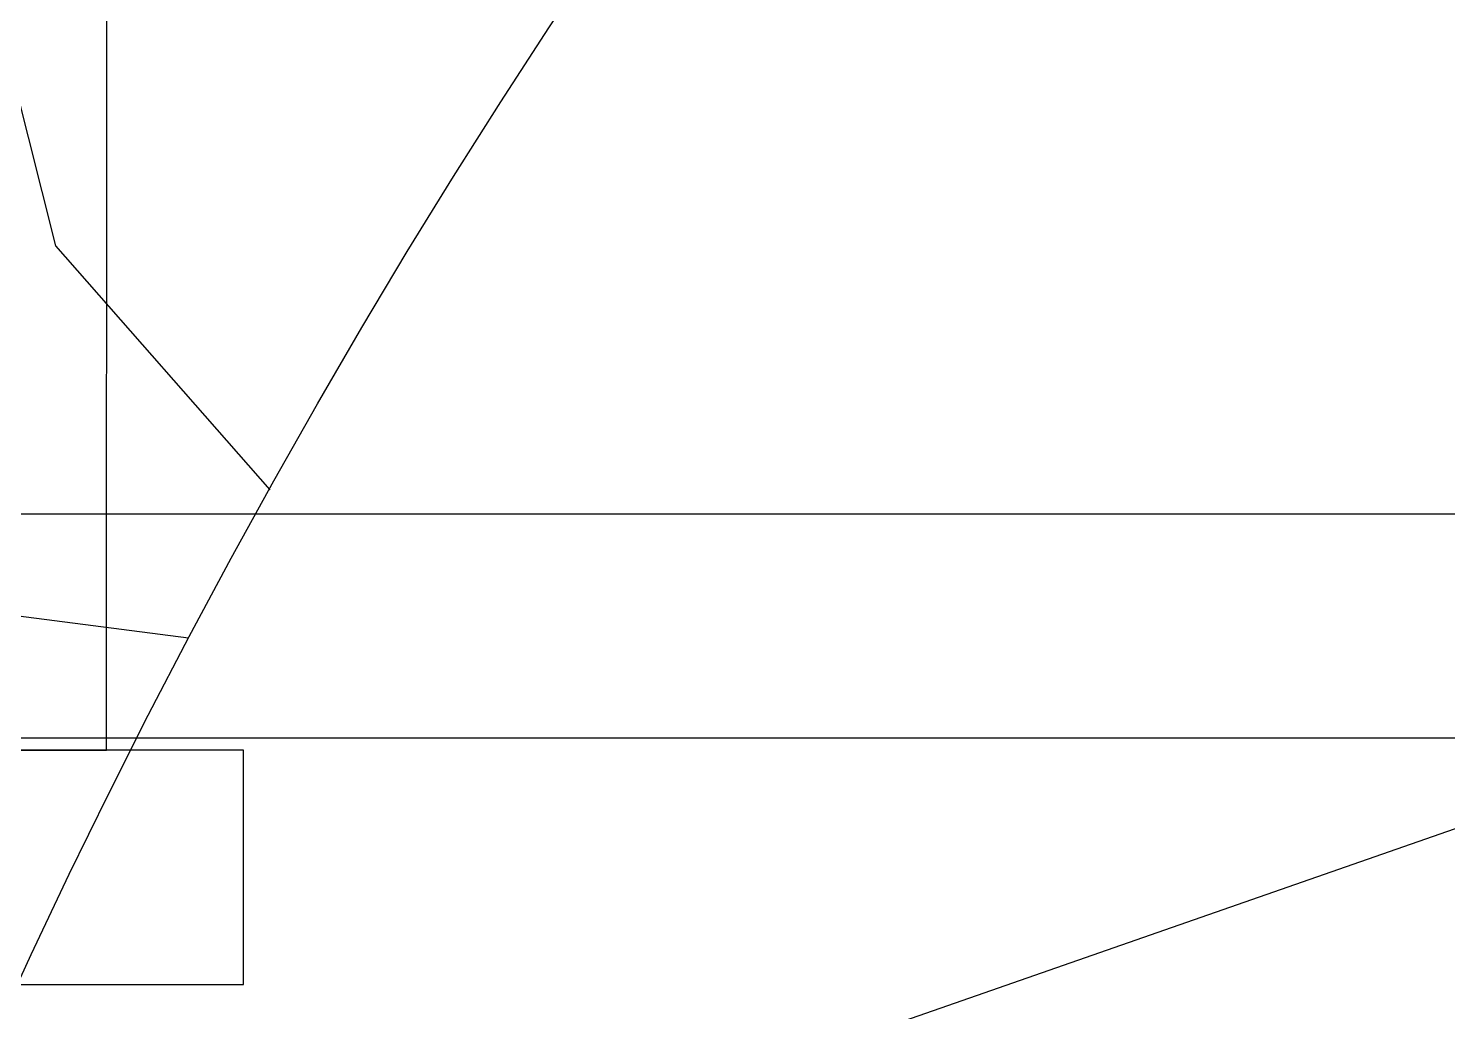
# Model space of a CAD drawing. Extents: x -381 to 213, y -63 to 250.
# Drawn here: x -174.77 to -162.65, y 38.55 to 46.95 of the extents above; entities that cross this region are included whole.
import ezdxf

# ---------------------------------------------------------------- set-up
doc = ezdxf.new("R2010")
doc.units = 0
doc.header["$MEASUREMENT"] = 0
doc.linetypes.add('K5LT65535', pattern=[0])
doc.linetypes.add('K5LT_BASIC', pattern=[0])
doc.layers.add('Системный слой', color=7, linetype='Continuous')

# ---------------------------------------------------------------- blocks, each defined once
blk = doc.blocks.new('*U')
at = {"layer": 'Системный слой', "color": 5, "linetype": 'K5LT_BASIC'}
for p, q in [((-110.178, 33.852), (-110.15, 86.852)), ((-109.008, 33.851), (-127.008, 33.861)), ((-125.928, 33.86), (-110.178, 33.852)), ((-109.009, 31.851), (-109.008, 33.851)), ((-127.009, 31.861), (-109.009, 31.851))]:
    blk.add_line(p, q, dxfattribs=at)
for points in [[(39.36, 36.372), (37.53, 38.457), (37.064, 40.313)], [(39.36, 36.372), (37.53, 38.457), (37.064, 40.313)], [(38.664, 35.107), (35.889, 35.465), (34.11, 34.852)], [(38.664, 35.107), (35.889, 35.465), (34.11, 34.852)]]:
    blk.add_lwpolyline(points, dxfattribs=at)
blk = doc.blocks.new('*F')
at = {"layer": 'Системный слой', "color": 5, "linetype": 'K5LT65535'}
for points in [[(-51.102, 49.761), (-128.234, 22.87), (-130.112, 20.429), (-130.112, 14.065), (-53.877, 14.065), (-43.829, 42.392), (-43.829, 45.933)], [(61.31, -34.166), (-32.345, -34.121), (-47.082, -29.094), (-58.662, -6.988), (-60.958, -2.49), (-65.073, -0.385), (-75.983, 2.103), (-86.605, 2.103), (-95.888, 2.103), (-104.022, -0.385), (-108.998, -5.361), (-114.262, -13.687), (-130.243, -13.687), (-130.243, 12.152), (-51.58, 12.152), (-42.01, -15.983), (-39.427, -18.567), (-35.886, -20.385), (-31.867, -21.534), (54.835, -21.534), (57.084, -19.285), (57.084, 15.692), (64.596, 15.692), (64.622, 7.622)]]:
    blk.add_lwpolyline(points, dxfattribs=at)
at = {"layer": 'Системный слой', "color": 5, "linetype": 'K5LT_BASIC'}
blk.add_circle((94.013, 5.981), 62.534, dxfattribs=at)
blk.add_circle((94.013, 5.981), 62.534, dxfattribs=at)
at = {"layer": 'Системный слой'}
blk.add_blockref('*U', (0, 0), dxfattribs=at)
blk.add_blockref('*U', (0, 0), dxfattribs=at)
blk.add_blockref('*U', (0, 0), dxfattribs=at)
blk.add_blockref('*U', (0, 0), dxfattribs=at)
blk.add_blockref('*U', (0, 0), dxfattribs=at)
blk.add_blockref('*U', (0, 0), dxfattribs=at)
blk.add_blockref('*U', (0, 0), dxfattribs=at)
blk.add_blockref('*U', (0, 0), dxfattribs=at)
blk.add_blockref('*U', (0, 0), dxfattribs=at)
blk.add_blockref('*U', (0, 0), dxfattribs=at)
blk.add_blockref('*U', (0, 0), dxfattribs=at)
blk.add_blockref('*U', (0, 0), dxfattribs=at)
blk.add_blockref('*U', (0, 0), dxfattribs=at)
blk.add_blockref('*U', (0, 0), dxfattribs=at)
blk.add_blockref('*U', (0, 0), dxfattribs=at)
blk.add_blockref('*U', (0, 0), dxfattribs=at)
blk.add_blockref('*U', (0, 0), dxfattribs=at)
blk.add_blockref('*U', (0, 0), dxfattribs=at)
blk.add_blockref('*U', (0, 0), dxfattribs=at)
blk.add_blockref('*U', (0, 0), dxfattribs=at)
blk.add_blockref('*U', (0, 0), dxfattribs=at)
blk.add_blockref('*U', (0, 0), dxfattribs=at)
blk.add_blockref('*U', (0, 0), dxfattribs=at)
blk.add_blockref('*U', (0, 0), dxfattribs=at)
blk.add_blockref('*U', (0, 0), dxfattribs=at)
blk.add_blockref('*U', (0, 0), dxfattribs=at)
blk.add_blockref('*U', (0, 0), dxfattribs=at)
blk.add_blockref('*U', (0, 0), dxfattribs=at)
blk.add_blockref('*U', (0, 0), dxfattribs=at)
blk.add_blockref('*U', (0, 0), dxfattribs=at)
blk.add_blockref('*U', (0, 0), dxfattribs=at)
blk.add_blockref('*U', (0, 0), dxfattribs=at)
blk.add_blockref('*U', (0, 0), dxfattribs=at)
blk.add_blockref('*U', (0, 0), dxfattribs=at)
blk.add_blockref('*U', (0, 0), dxfattribs=at)
blk.add_blockref('*U', (0, 0), dxfattribs=at)
blk.add_blockref('*U', (0, 0), dxfattribs=at)
blk.add_blockref('*U', (0, 0), dxfattribs=at)
blk.add_blockref('*U', (0, 0), dxfattribs=at)
blk.add_blockref('*U', (0, 0), dxfattribs=at)
blk.add_blockref('*U', (0, 0), dxfattribs=at)
blk.add_blockref('*U', (0, 0), dxfattribs=at)
blk.add_blockref('*U', (0, 0), dxfattribs=at)
blk.add_blockref('*U', (0, 0), dxfattribs=at)
blk.add_blockref('*U', (0, 0), dxfattribs=at)
blk.add_blockref('*U', (0, 0), dxfattribs=at)
blk.add_blockref('*U', (0, 0), dxfattribs=at)
blk.add_blockref('*U', (0, 0), dxfattribs=at)
blk.add_blockref('*U', (0, 0), dxfattribs=at)
blk.add_blockref('*U', (0, 0), dxfattribs=at)
blk.add_blockref('*U', (0, 0), dxfattribs=at)
blk.add_blockref('*U', (0, 0), dxfattribs=at)
blk.add_blockref('*U', (0, 0), dxfattribs=at)
blk.add_blockref('*U', (0, 0), dxfattribs=at)
blk.add_blockref('*U', (0, 0), dxfattribs=at)
blk.add_blockref('*U', (0, 0), dxfattribs=at)
blk.add_blockref('*U', (0, 0), dxfattribs=at)
blk.add_blockref('*U', (0, 0), dxfattribs=at)
blk.add_blockref('*U', (0, 0), dxfattribs=at)
blk.add_blockref('*U', (0, 0), dxfattribs=at)
blk.add_blockref('*U', (0, 0), dxfattribs=at)
blk.add_blockref('*U', (0, 0), dxfattribs=at)
blk.add_blockref('*U', (0, 0), dxfattribs=at)
blk.add_blockref('*U', (0, 0), dxfattribs=at)
blk.add_blockref('*U', (0, 0), dxfattribs=at)
blk.add_blockref('*U', (0, 0), dxfattribs=at)
blk.add_blockref('*U', (0, 0), dxfattribs=at)
blk.add_blockref('*U', (0, 0), dxfattribs=at)
blk.add_blockref('*U', (0, 0), dxfattribs=at)
blk.add_blockref('*U', (0, 0), dxfattribs=at)
blk.add_blockref('*U', (0, 0), dxfattribs=at)
blk.add_blockref('*U', (0, 0), dxfattribs=at)
blk.add_blockref('*U', (0, 0), dxfattribs=at)
blk.add_blockref('*U', (0, 0), dxfattribs=at)
blk.add_blockref('*U', (0, 0), dxfattribs=at)
blk.add_blockref('*U', (0, 0), dxfattribs=at)
blk.add_blockref('*U', (0, 0), dxfattribs=at)
blk.add_blockref('*U', (0, 0), dxfattribs=at)
blk.add_blockref('*U', (0, 0), dxfattribs=at)
blk.add_blockref('*U', (0, 0), dxfattribs=at)
blk.add_blockref('*U', (0, 0), dxfattribs=at)
blk.add_blockref('*U', (0, 0), dxfattribs=at)
blk.add_blockref('*U', (0, 0), dxfattribs=at)
blk.add_blockref('*U', (0, 0), dxfattribs=at)
blk.add_blockref('*U', (0, 0), dxfattribs=at)
blk.add_blockref('*U', (0, 0), dxfattribs=at)
blk.add_blockref('*U', (0, 0), dxfattribs=at)
blk.add_blockref('*U', (0, 0), dxfattribs=at)
blk.add_blockref('*U', (0, 0), dxfattribs=at)
blk.add_blockref('*U', (0, 0), dxfattribs=at)
blk.add_blockref('*U', (0, 0), dxfattribs=at)
blk.add_blockref('*U', (0, 0), dxfattribs=at)
blk.add_blockref('*U', (0, 0), dxfattribs=at)
blk.add_blockref('*U', (0, 0), dxfattribs=at)
blk.add_blockref('*U', (0, 0), dxfattribs=at)
blk.add_blockref('*U', (0, 0), dxfattribs=at)
blk.add_blockref('*U', (0, 0), dxfattribs=at)
blk.add_blockref('*U', (0, 0), dxfattribs=at)
blk.add_blockref('*U', (0, 0), dxfattribs=at)
blk.add_blockref('*U', (0, 0), dxfattribs=at)
blk.add_blockref('*U', (0, 0), dxfattribs=at)
blk.add_blockref('*U', (0, 0), dxfattribs=at)
blk.add_blockref('*U', (0, 0), dxfattribs=at)
blk.add_blockref('*U', (0, 0), dxfattribs=at)
blk.add_blockref('*U', (0, 0), dxfattribs=at)
blk.add_blockref('*U', (0, 0), dxfattribs=at)
blk.add_blockref('*U', (0, 0), dxfattribs=at)
blk.add_blockref('*U', (0, 0), dxfattribs=at)
blk.add_blockref('*U', (0, 0), dxfattribs=at)
blk.add_blockref('*U', (0, 0), dxfattribs=at)
blk.add_blockref('*U', (0, 0), dxfattribs=at)
blk.add_blockref('*U', (0, 0), dxfattribs=at)
blk.add_blockref('*U', (0, 0), dxfattribs=at)
blk.add_blockref('*U', (0, 0), dxfattribs=at)
blk.add_blockref('*U', (0, 0), dxfattribs=at)
blk.add_blockref('*U', (0, 0), dxfattribs=at)
blk.add_blockref('*U', (0, 0), dxfattribs=at)
blk.add_blockref('*U', (0, 0), dxfattribs=at)
blk.add_blockref('*U', (0, 0), dxfattribs=at)
blk.add_blockref('*U', (0, 0), dxfattribs=at)
blk.add_blockref('*U', (0, 0), dxfattribs=at)
blk.add_blockref('*U', (0, 0), dxfattribs=at)
blk.add_blockref('*U', (0, 0), dxfattribs=at)
blk.add_blockref('*U', (0, 0), dxfattribs=at)
blk.add_blockref('*U', (0, 0), dxfattribs=at)
blk.add_blockref('*U', (0, 0), dxfattribs=at)
blk.add_blockref('*U', (0, 0), dxfattribs=at)
blk.add_blockref('*U', (0, 0), dxfattribs=at)
blk.add_blockref('*U', (0, 0), dxfattribs=at)
blk.add_blockref('*U', (0, 0), dxfattribs=at)
blk.add_blockref('*U', (0, 0), dxfattribs=at)
blk.add_blockref('*U', (0, 0), dxfattribs=at)
blk.add_blockref('*U', (0, 0), dxfattribs=at)
blk.add_blockref('*U', (0, 0), dxfattribs=at)
blk.add_blockref('*U', (0, 0), dxfattribs=at)
blk.add_blockref('*U', (0, 0), dxfattribs=at)
blk.add_blockref('*U', (0, 0), dxfattribs=at)
blk.add_blockref('*U', (0, 0), dxfattribs=at)
blk.add_blockref('*U', (0, 0), dxfattribs=at)
blk.add_blockref('*U', (0, 0), dxfattribs=at)
blk.add_blockref('*U', (0, 0), dxfattribs=at)
blk.add_blockref('*U', (0, 0), dxfattribs=at)
blk.add_blockref('*U', (0, 0), dxfattribs=at)
blk.add_blockref('*U', (0, 0), dxfattribs=at)
blk.add_blockref('*U', (0, 0), dxfattribs=at)
blk.add_blockref('*U', (0, 0), dxfattribs=at)
blk.add_blockref('*U', (0, 0), dxfattribs=at)
blk.add_blockref('*U', (0, 0), dxfattribs=at)
blk.add_blockref('*U', (0, 0), dxfattribs=at)
blk.add_blockref('*U', (0, 0), dxfattribs=at)
blk.add_blockref('*U', (0, 0), dxfattribs=at)
blk.add_blockref('*U', (0, 0), dxfattribs=at)
blk.add_blockref('*U', (0, 0), dxfattribs=at)
blk.add_blockref('*U', (0, 0), dxfattribs=at)
blk.add_blockref('*U', (0, 0), dxfattribs=at)
blk.add_blockref('*U', (0, 0), dxfattribs=at)
blk.add_blockref('*U', (0, 0), dxfattribs=at)
blk.add_blockref('*U', (0, 0), dxfattribs=at)
blk.add_blockref('*U', (0, 0), dxfattribs=at)
blk.add_blockref('*U', (0, 0), dxfattribs=at)
blk.add_blockref('*U', (0, 0), dxfattribs=at)
blk.add_blockref('*U', (0, 0), dxfattribs=at)
blk.add_blockref('*U', (0, 0), dxfattribs=at)
blk.add_blockref('*U', (0, 0), dxfattribs=at)
blk.add_blockref('*U', (0, 0), dxfattribs=at)
blk.add_blockref('*U', (0, 0), dxfattribs=at)
blk.add_blockref('*U', (0, 0), dxfattribs=at)
blk.add_blockref('*U', (0, 0), dxfattribs=at)
blk.add_blockref('*U', (0, 0), dxfattribs=at)
blk.add_blockref('*U', (0, 0), dxfattribs=at)
blk.add_blockref('*U', (0, 0), dxfattribs=at)
blk.add_blockref('*U', (0, 0), dxfattribs=at)
blk.add_blockref('*U', (0, 0), dxfattribs=at)
blk.add_blockref('*U', (0, 0), dxfattribs=at)
blk.add_blockref('*U', (0, 0), dxfattribs=at)
blk.add_blockref('*U', (0, 0), dxfattribs=at)
blk.add_blockref('*U', (0, 0), dxfattribs=at)
blk.add_blockref('*U', (0, 0), dxfattribs=at)
blk.add_blockref('*U', (0, 0), dxfattribs=at)
blk.add_blockref('*U', (0, 0), dxfattribs=at)
blk.add_blockref('*U', (0, 0), dxfattribs=at)
blk.add_blockref('*U', (0, 0), dxfattribs=at)
blk.add_blockref('*U', (0, 0), dxfattribs=at)
blk.add_blockref('*U', (0, 0), dxfattribs=at)
blk.add_blockref('*U', (0, 0), dxfattribs=at)
blk.add_blockref('*U', (0, 0), dxfattribs=at)
blk.add_blockref('*U', (0, 0), dxfattribs=at)
blk.add_blockref('*U', (0, 0), dxfattribs=at)
blk.add_blockref('*U', (0, 0), dxfattribs=at)
blk.add_blockref('*U', (0, 0), dxfattribs=at)
blk.add_blockref('*U', (0, 0), dxfattribs=at)
blk.add_blockref('*U', (0, 0), dxfattribs=at)
blk.add_blockref('*U', (0, 0), dxfattribs=at)
blk.add_blockref('*U', (0, 0), dxfattribs=at)
blk.add_blockref('*U', (0, 0), dxfattribs=at)
blk.add_blockref('*U', (0, 0), dxfattribs=at)
blk.add_blockref('*U', (0, 0), dxfattribs=at)
blk.add_blockref('*U', (0, 0), dxfattribs=at)
blk.add_blockref('*U', (0, 0), dxfattribs=at)
blk.add_blockref('*U', (0, 0), dxfattribs=at)
blk.add_blockref('*U', (0, 0), dxfattribs=at)
blk.add_blockref('*U', (0, 0), dxfattribs=at)
blk.add_blockref('*U', (0, 0), dxfattribs=at)
blk.add_blockref('*U', (0, 0), dxfattribs=at)
blk.add_blockref('*U', (0, 0), dxfattribs=at)
blk.add_blockref('*U', (0, 0), dxfattribs=at)
blk.add_blockref('*U', (0, 0), dxfattribs=at)

msp = doc.modelspace()

# ---------------------------------------------------------------- block references
at = {"layer": 'Системный слой'}
for p in [(-96.515, 28.741), (-63.927, 6.935), (-212.068, 6.637)]:
    msp.add_blockref('*F', p, dxfattribs=at)

doc.saveas('drawing.dxf')
